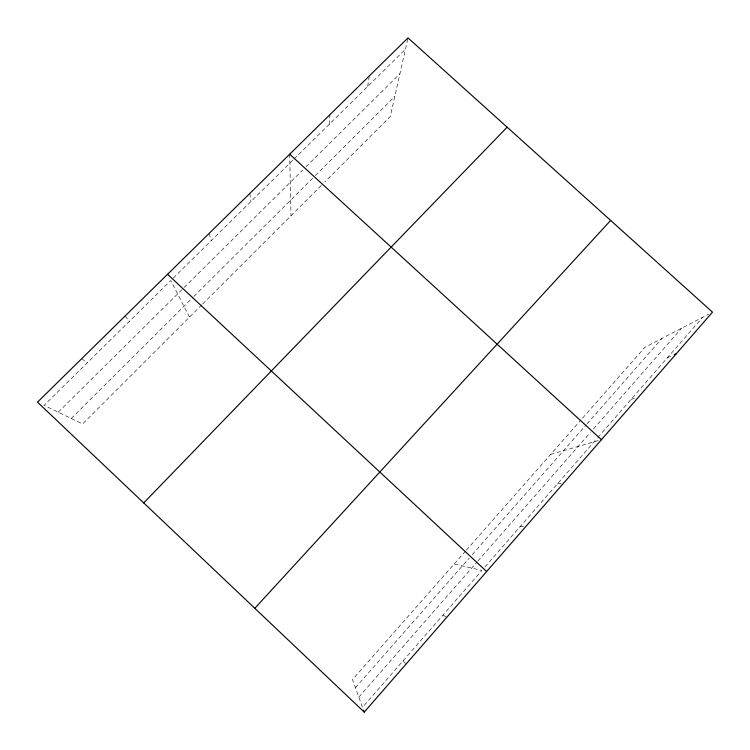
<?xml version="1.0" encoding="UTF-8"?>
<svg xmlns="http://www.w3.org/2000/svg" width="750" height="750" viewBox="0 0 750 750"><rect width="100%" height="100%" fill="white"/><g stroke="black" fill="none" stroke-linecap="round" stroke-linejoin="round"><path stroke-width="0.56" stroke-dasharray="3.75 2.81" d="M329.175 124.406L329.944 114.638M367.688 86.447L369.197 76.931M407.738 39.028L390.3 116.466L324.675 182.053M484.95 566.934L597.131 438.309M597.9 437.428L702.703 317.25M358.828 697.116L477.103 561.928M477.872 561.047L590.372 432.488M593.428 428.991L681.591 328.228M355.434 687.741L469.209 558.103M472.256 554.625L586.266 424.725M587.025 423.863L662.025 338.409M465.572 551.072L352.481 679.584L362.512 707.325L481.903 570.441L454.163 564.038M466.331 550.209L581.034 419.859M582.553 418.125L644.85 347.334L708.581 314.194M201.806 304.828L82.594 423.956L44.1 405.347L170.747 280.538L189.516 317.109M202.622 304.012L323.025 183.694M71.25 418.472L193.022 297.291M193.837 296.475L314.503 176.391M315.328 175.575L394.809 96.469M58.237 412.181L302.7 170.034M306.009 166.753L399.928 73.734M173.231 278.091L293.156 159.9M293.972 159.094L405.441 49.247M667.219 357.938L672.244 355.622M631.013 399.459L635.128 397.866M550.584 454.462L601.444 439.688M557.428 483.834L563.981 482.719M520.05 526.688L525.722 526.659M442.941 615.103L446.728 617.381M81.778 358.631L87.197 362.878M125.119 316.012L129.403 321.281M403.153 660.722L405.938 664.219M209.109 233.438L211.266 240.609M249.806 193.425L250.959 201.478M289.688 154.209L291 215.7"/><path stroke-width="1.12" d="M364.247 712.106L712.5 312.159L408 37.894L37.5 402.159L364.247 712.106L363.553 710.194M254.812 608.297L610.65 220.425M143.728 502.922L507.131 127.181M674.25 354.703L676.256 353.784M289.688 154.209L601.444 439.688M167.55 274.294L486.647 571.528"/></g></svg>
